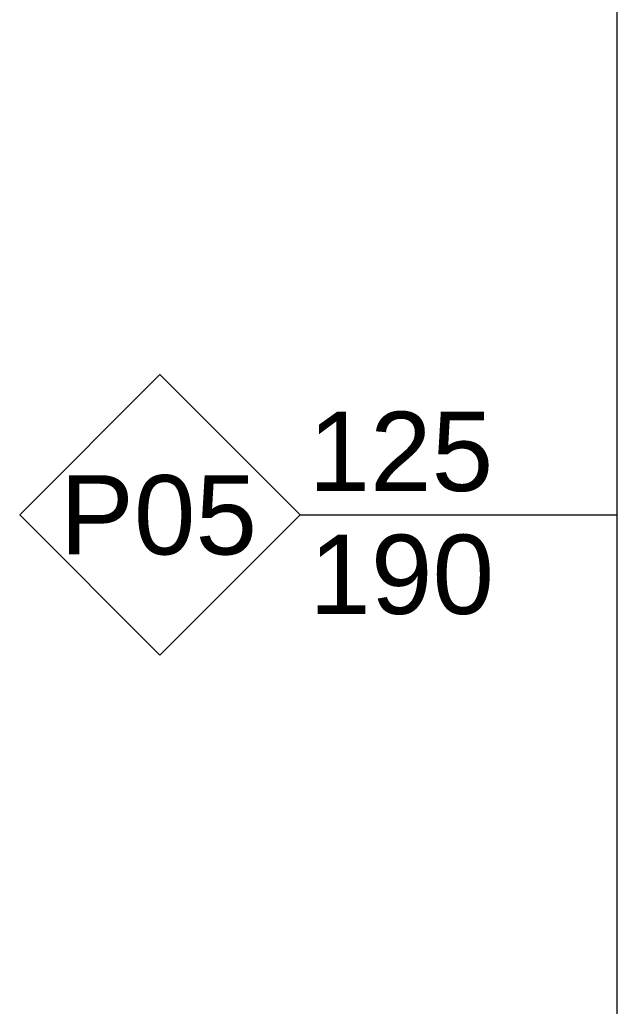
# Model space of a CAD drawing. Extents: x -1299 to 23780, y -3010 to 8106.
# Drawn here: x 6992.1 to 7067.5, y 1450.5 to 1574.9 of the extents above; entities that cross this region are included whole.
import ezdxf
from ezdxf.enums import TextEntityAlignment as Align

# ---------------------------------------------------------------- set-up
doc = ezdxf.new("R2010")
doc.units = 0
doc.header["$LTSCALE"] = 25
doc.header["$MEASUREMENT"] = 0
doc.layers.get('0').update_dxf_attribs({"color": 9, "lineweight": 9})
doc.layers.add('06C', color=9, linetype='Continuous', lineweight=9)
doc.layers.add('22', color=8, linetype='Continuous', lineweight=9)
doc.styles.add('Arial', font='arial.ttf', dxfattribs={"height": 2.5})

# ---------------------------------------------------------------- blocks, each defined once
blk = doc.blocks.new('0_windowno')
for points in [[(0, 3.536), (-3.536, 0), (0, -3.536), (3.536, 0), (0, 3.536)], [(3.536, 0), (11.536, 0)]]:
    blk.add_lwpolyline(points)
at = {"style": 'Arial'}
blk.add_attdef('GENISLIK', text='', height=2, dxfattribs=at).set_placement((4.036, 0), align=Align.BOTTOM_LEFT)
blk.add_attdef('PENCERENO', text='', height=2, dxfattribs=at).set_placement((0, 0), align=Align.MIDDLE_CENTER)
blk.add_attdef('YUKSEKLIK', text='', height=2, dxfattribs=at).set_placement((4.036, -0.5), align=Align.TOP_LEFT)

msp = doc.modelspace()

# ---------------------------------------------------------------- linework, layer by layer
at = {"layer": '06C'}
msp.add_line((7067.5, 861.68), (7067.5, 2865), dxfattribs=at)

# ---------------------------------------------------------------- block references
at = {"layer": '22'}
ref = msp.add_blockref('0_windowno', (7009.82, 1512.49), dxfattribs=dict(at, xscale=5, yscale=5, zscale=5))
ref.add_attrib('PENCERENO', 'P05', dxfattribs={"layer": '0', "height": 10, "style": 'Arial'}).set_placement((7009.65, 1512.49), align=Align.MIDDLE_CENTER)
ref.add_attrib('GENISLIK', '125', dxfattribs={"layer": '0', "height": 10, "style": 'Arial'}).set_placement((7028.55, 1512.49), align=Align.BOTTOM_LEFT)
ref.add_attrib('YUKSEKLIK', '190', dxfattribs={"layer": '0', "height": 10, "style": 'Arial'}).set_placement((7028.66, 1509.99), align=Align.TOP_LEFT)

doc.saveas('drawing.dxf')
